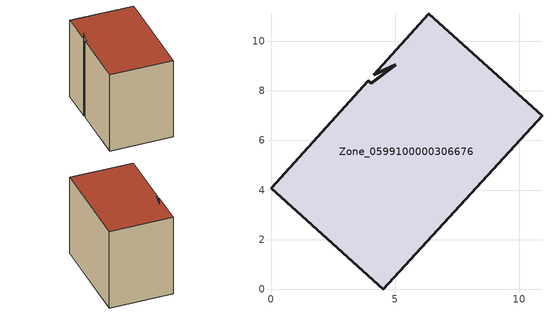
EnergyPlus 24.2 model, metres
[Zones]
Zone_0599100000306676
 floor ground (C_G): 4.04,8.3 5.03,9.06 4.13,8.65 6.35,11.11 10.91,7 4.52,0 0,4.07 3.92,8.41 z0
 wall outside (C_F): 10.91,7 6.35,11.11 4.13,8.65 5.03,9.06 4.04,8.3 3.92,8.41 0,4.07 4.52,0 10.91,7 z0:8.08
 roof outside (C_R): 4.04,8.3 3.92,8.41 0,4.07 4.52,0 10.91,7 6.35,11.11 4.13,8.65 5.03,9.06 z8.08
[BUILDING]
Pand.0599100000306676: North Axis=0; Terrain=City; Loads Convergence Tolerance Value=0.04; Temperature Convergence Tolerance Value=0.4; Solar Distribution=FullExterior; Maximum Number of Warmup Days=25; Minimum Number of Warmup Days=1
[Site:Location]
Rotterdam.The.Hague.AP_ZH_NLD Design_Conditions: Latitude=51.96; Longitude=4.45; Time Zone=1; Elevation=-4.5
[SITE:GROUNDTEMPERATURE:BUILDINGSURFACE]
18, 18, 18, 18, 18, 18, 18, 18, 18, 18, 18, 18
[MATERIAL] Thermal Absorptance=0.9; Solar Absorptance=0.7; Visible Absorptance=0.7
Name | Roughness | Thickness | Conductivity | Density | Specific Heat
G.TC.1975-1991 | MediumSmooth | 0.15 | 0.288461 | 540 | 1210
F.TC.1975-1991 | Rough | 0.3 | 0.230769 | 1920 | 840
R.TC.1975-1991 | MediumRough | 0.2 | 0.153846 | 1500 | 1000
[CONSTRUCTION]
C_G: G.TC.1975-1991
C_F: F.TC.1975-1991
C_R: R.TC.1975-1991
[ZONE]
Zone_0599100000306676: Type=1; Multiplier=1; Ceiling Height=Autocalculate; Volume=Autocalculate; Floor Area=autocalculate; Part of Total Floor Area=Yes
[ZONEINFILTRATION:DESIGNFLOWRATE]
Infil_Zone_0599100000306676: Zone or ZoneList or Space or SpaceList=Zone_0599100000306676; Schedule=AlwaysOn; Design Flow Rate Calculation Method=Flow/Area; Flow Rate per Floor Area=0.003; Constant Term Coefficient=1; Temperature Term Coefficient=0; Velocity Term Coefficient=0; Velocity Squared Term Coefficient=0
[HVACTEMPLATE:ZONE:IDEALLOADSAIRSYSTEM]
Zone_0599100000306676: Maximum Heating Supply Air Temperature=50; Minimum Cooling Supply Air Temperature=13; Maximum Heating Supply Air Humidity Ratio=0.0156; Minimum Cooling Supply Air Humidity Ratio=0.0077; Heating Limit=NoLimit; Cooling Limit=NoLimit; Dehumidification Control Type=ConstantSensibleHeatRatio; Cooling Sensible Heat Ratio=0.7; Dehumidification Setpoint=60; Humidification Control Type=None; Humidification Setpoint=30; Outdoor Air Method=None; Outdoor Air Flow Rate per Person=0.00944; Outdoor Air Flow Rate per Zone Floor Area=0; Outdoor Air Flow Rate per Zone=0; Demand Controlled Ventilation Type=None; Outdoor Air Economizer Type=NoEconomizer; Heat Recovery Type=None; Sensible Heat Recovery Effectiveness=0.7; Latent Heat Recovery Effectiveness=0.65
[ZONECONTROL:THERMOSTAT]
ThermostatControl_Zone_0599100000306676: Zone or ZoneList=Zone_0599100000306676; Control Type Schedule=DualSetpointControlType; Control 1=Thermostat_Zone_0599100000306676; Temperature Difference Between Cutout And Setpoint=0
[THERMOSTATSETPOINT:DUALSETPOINT]
Thermostat_Zone_0599100000306676: Heating Setpoint Temperature Schedule=HeatingSetpoint_Zone_0599100000306676; Cooling Setpoint Temperature Schedule=CoolingSetpoint_Zone_0599100000306676
[SCHEDULE:COMPACT]
HeatingSetpoint_Zone_0599100000306676: Through: 12/31, For: AllDays, Until: 24:00, 21
CoolingSetpoint_Zone_0599100000306676: Through: 12/31, For: AllDays, Until: 24:00, 24
DualSetpointControlType: Through: 12/31, For: AllDays, Until: 24:00, 4
AlwaysOn: Through: 12/31, For: AllDays, Until: 24:00, 1
